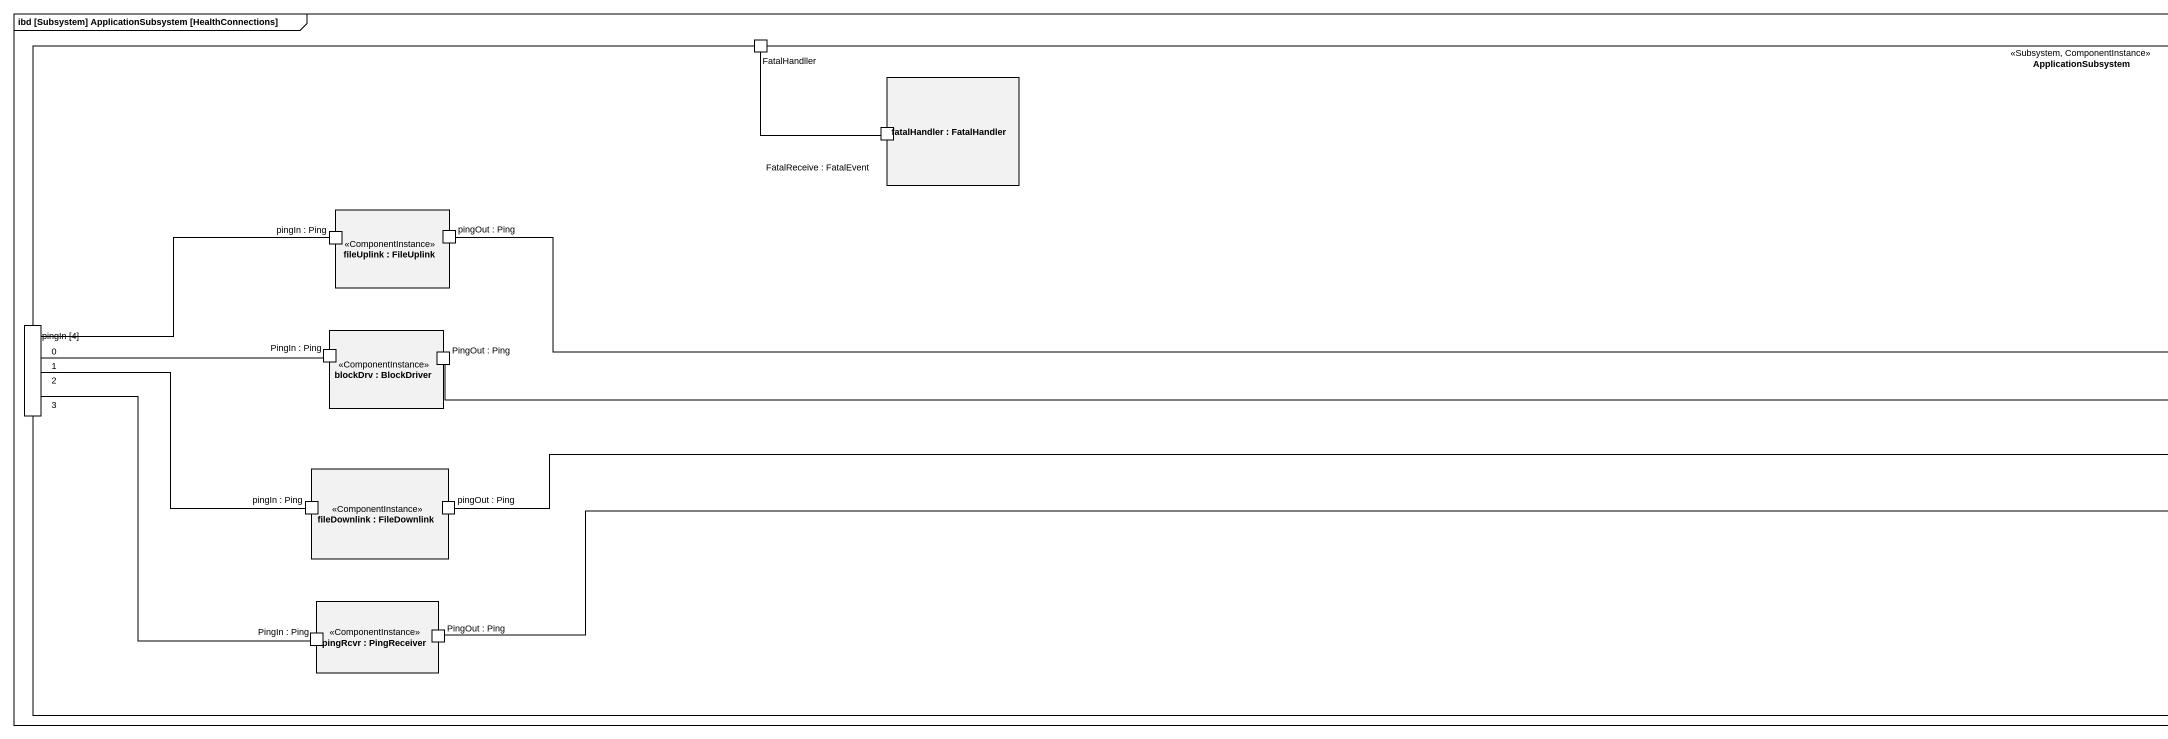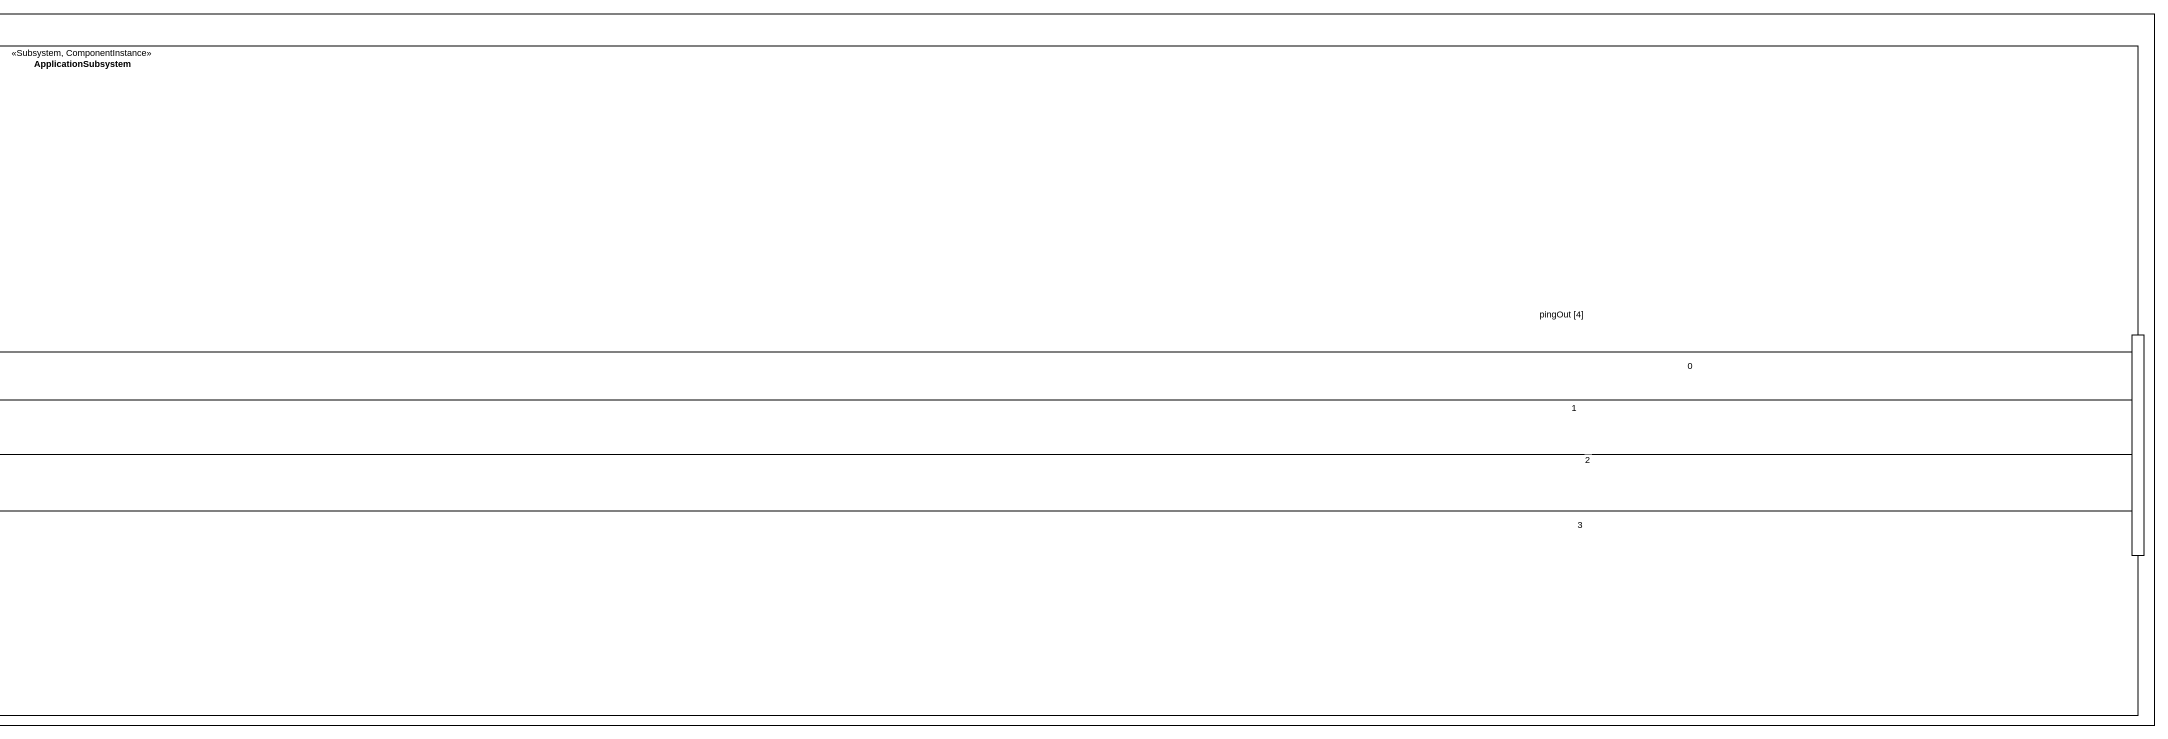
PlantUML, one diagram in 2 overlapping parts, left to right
@startuml
mainframe ibd [Subsystem] ApplicationSubsystem [HealthConnections]
rectangle ApplicationSubsystem <<Subsystem, ComponentInstance>> {
  port FatalHandller
  rectangle "fatalHandler : FatalHandler" as fatalHandler {
    port "FatalReceive : FatalEvent" as FatalReceive_FatalEvent
  }
  rectangle "fileUplink : FileUplink" as fileUplink <<ComponentInstance>> {
    port "pingIn : Ping" as pingIn_Ping
    port "pingOut : Ping" as pingOut_Ping
  }
  port "pingIn [4]" as pingIn_4
  rectangle "blockDrv : BlockDriver" as blockDrv <<ComponentInstance>> {
    port "PingIn : Ping" as PingIn_Ping
    port "PingOut : Ping" as PingOut_Ping
  }
  port "pingOut [4]" as pingOut_4
  rectangle "fileDownlink : FileDownlink" as fileDownlink <<ComponentInstance>> {
    port "pingIn : Ping" as pingIn_Ping_2
    port "pingOut : Ping" as pingOut_Ping_2
  }
  rectangle "pingRcvr : PingReceiver" as pingRcvr <<ComponentInstance>> {
    port "PingIn : Ping" as PingIn_Ping_2
    port "PingOut : Ping" as PingOut_Ping_2
  }
}
FatalHandller -- FatalReceive_FatalEvent
pingOut_Ping -right- "0" pingOut_4
pingIn_4 "0" -right- pingIn_Ping
pingIn_4 "1" -right- PingIn_Ping
pingIn_4 "2" -right- pingIn_Ping_2
pingIn_4 "3" -- PingIn_Ping_2
PingOut_Ping -right- "1" pingOut_4
pingOut_Ping_2 -right- "2" pingOut_4
PingOut_Ping_2 -right- "3" pingOut_4
@enduml
